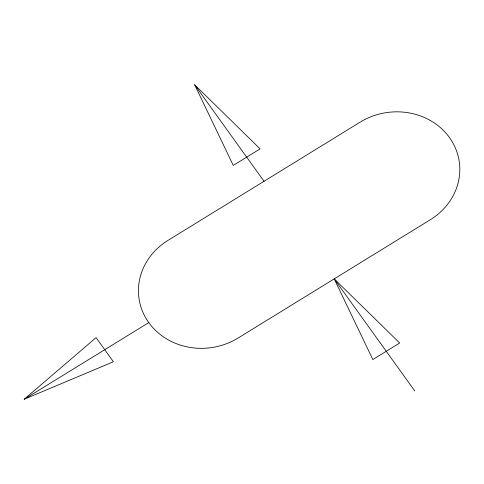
<?xml version="1.0" encoding="UTF-8"?>
<svg xmlns="http://www.w3.org/2000/svg" width="484" height="484" viewBox="0 0 484 484"><rect width="100%" height="100%" fill="white"/><g stroke="black" fill="none" stroke-linecap="round" stroke-linejoin="round"><path stroke-width="0.73" d="M24.2 399.258L96.068 337.626L113.419 361.766L24.2 399.258L148.776 322.598A64.753 59.018 -8.3 0 0 238.146 337.995L430.27 219.766A64.753 59.018 -8.3 0 0 449.473 137.559A64.753 59.018 -8.3 0 0 360.102 122.162L167.978 240.391A64.753 59.018 -8.3 0 0 148.776 322.598M194.635 84.742L260.108 148.884L233.264 165.407L194.635 84.742L264.04 181.276M334.208 278.881L399.681 343.023L372.837 359.545L334.208 278.881L414.715 390.866"/></g></svg>
